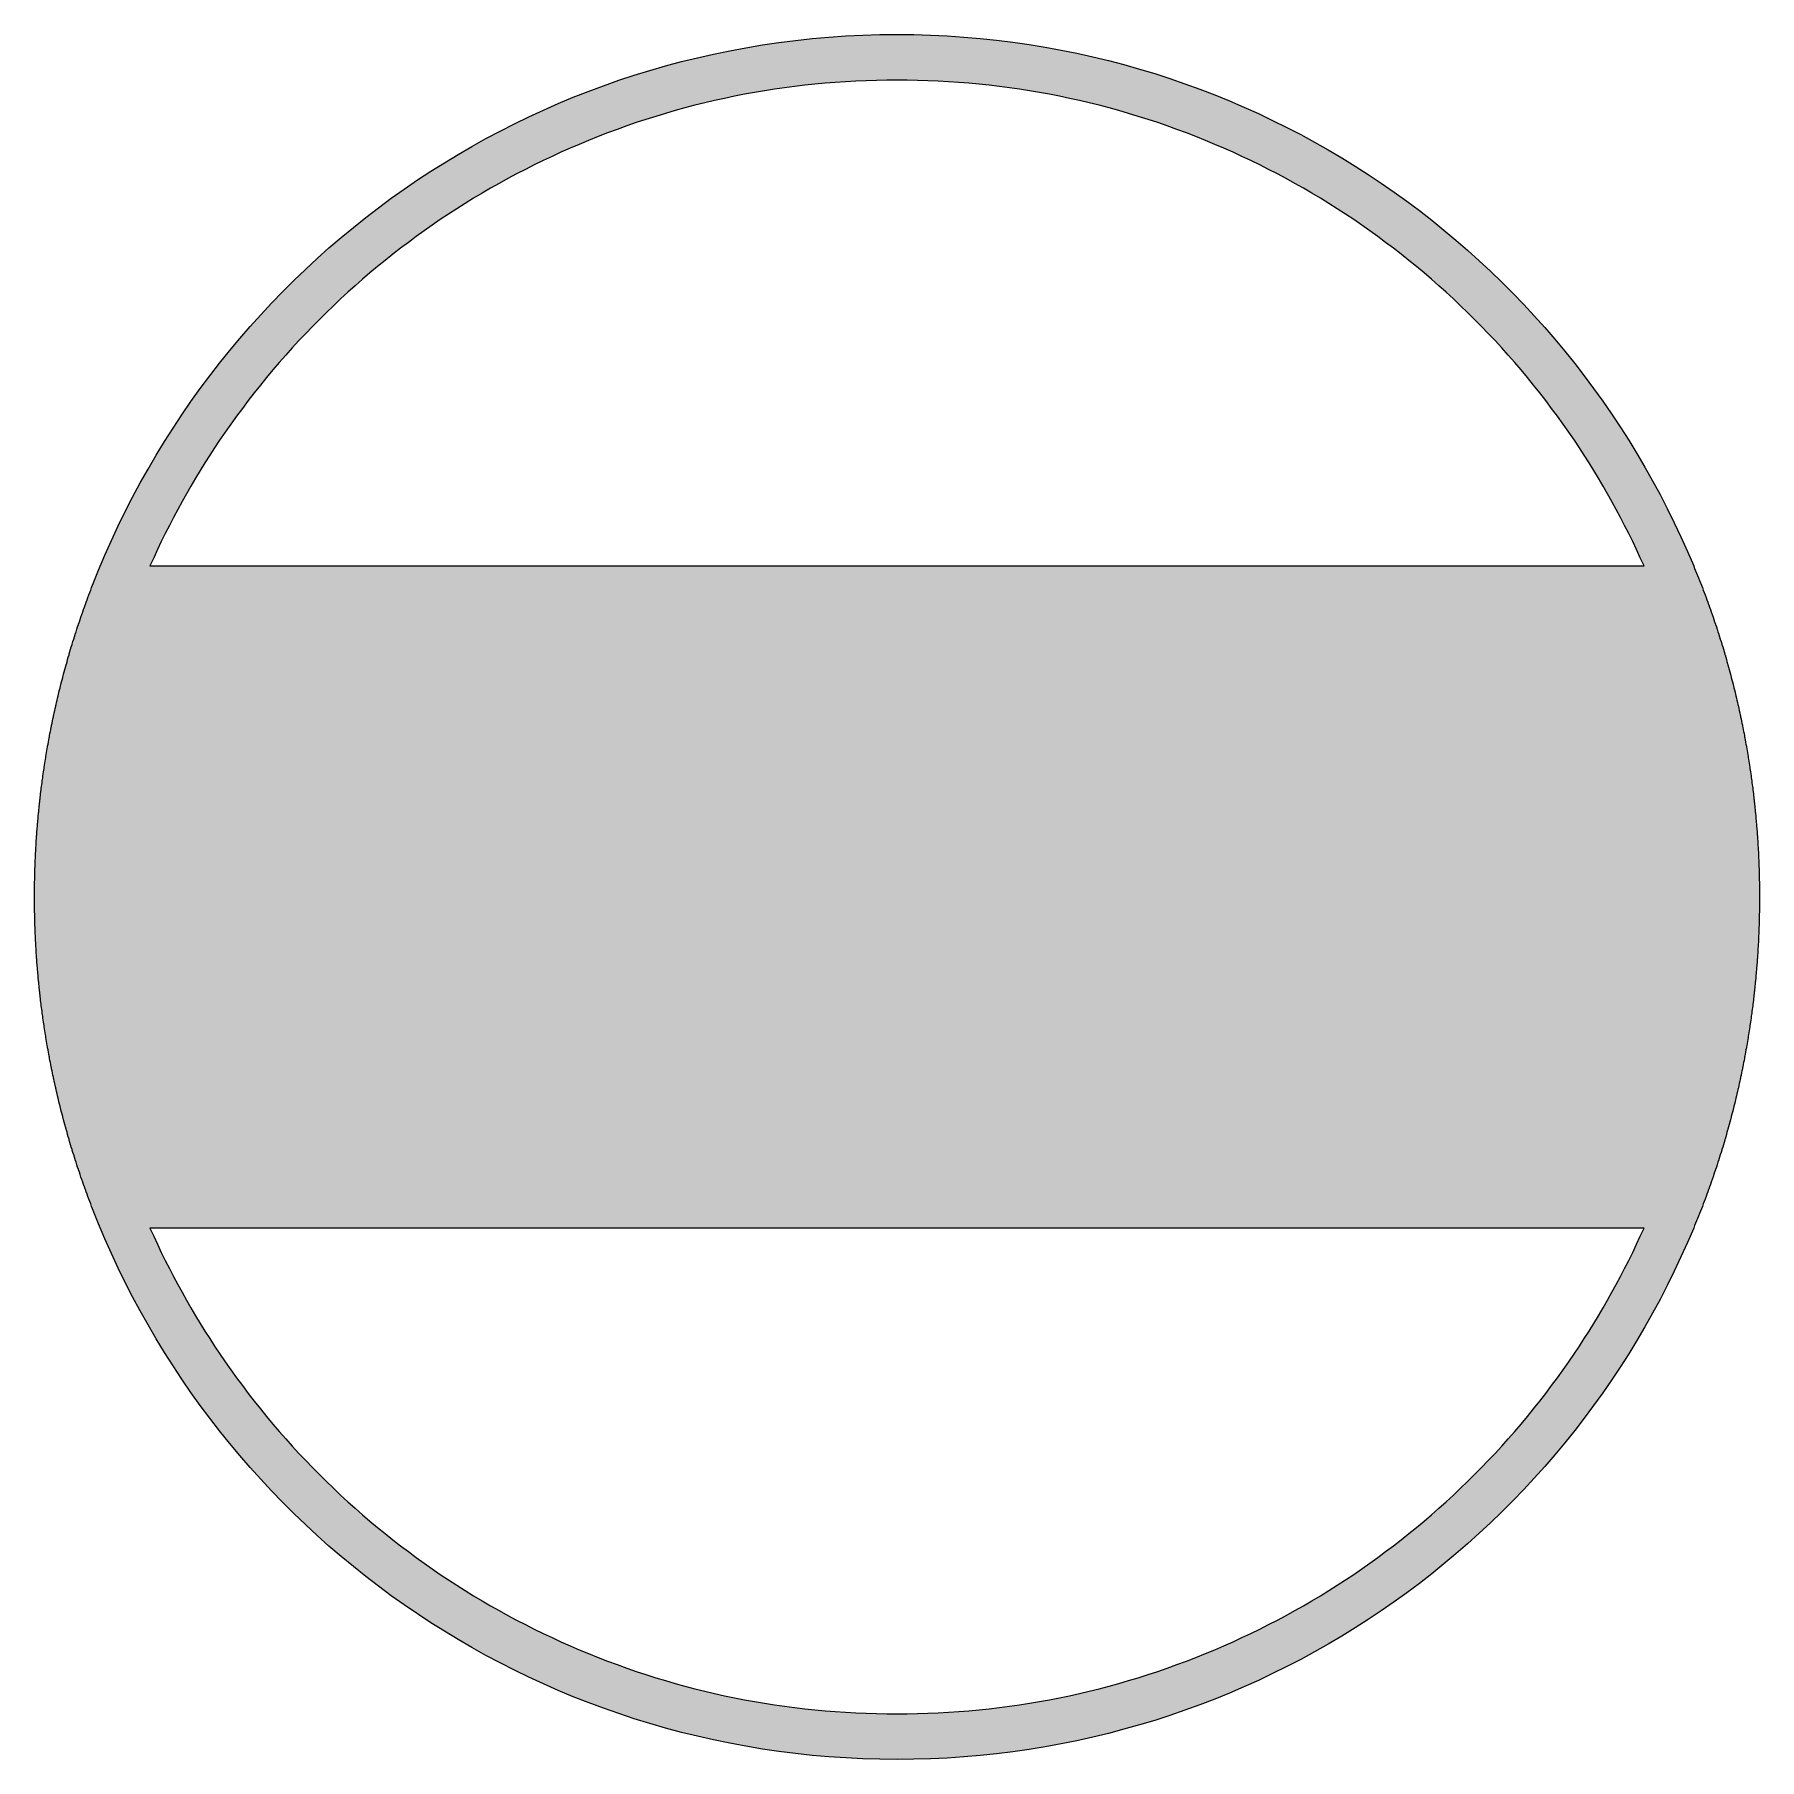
# Model space of a CAD drawing. Header units: inches. Extents: x -3930 to 8083, y -6081 to 5918.
# Drawn here: x 100 to 3900, y -1951 to 1849 of the extents above; entities that cross this region are included whole.
import ezdxf

# ---------------------------------------------------------------- set-up
doc = ezdxf.new("R2010")
doc.units = ezdxf.units.IN
doc.header["$MEASUREMENT"] = 0
doc.layers.add('3', color=7, linetype='Continuous')

msp = doc.modelspace()

# ---------------------------------------------------------------- hatches: boundary and pattern name
at = {"layer": '3', "true_color": 0xf19997}
h = msp.add_hatch(color=21, dxfattribs=at)
h.dxf.hatch_style = 2
edge = h.paths.add_edge_path()
edge.add_spline(control_points=[(3755, -780.2), (3757.9, -773.2), (3760.8, -766.2), (3763.6, -759.1), (3763.6, -759.1), (3763.6, -759.1), (3763.7, -759.1), (3766.5, -752), (3769.3, -745), (3772, -737.9), (3772, -737.9), (3772, -737.8), (3772.1, -737.8), (3774.8, -730.8), (3777.5, -723.7), (3780.1, -716.6), (3780.1, -716.5), (3780.2, -716.4), (3780.2, -716.3), (3782.9, -709.3), (3785.4, -702.3), (3788, -695.2), (3788, -695), (3788.1, -694.9), (3788.1, -694.7), (3790.7, -687.7), (3793.1, -680.7), (3795.6, -673.7), (3795.7, -673.4), (3795.7, -673.2), (3795.8, -673), (3798.2, -666), (3800.6, -659), (3803, -652), (3803, -651.7), (3803.1, -651.4), (3803.2, -651.1), (3805.6, -644.2), (3807.8, -637.2), (3810.1, -630.3), (3810.2, -629.9), (3810.3, -629.5), (3810.4, -629.1), (3812.6, -622.2), (3814.8, -615.3), (3816.9, -608.4), (3817, -607.9), (3817.2, -607.4), (3817.3, -606.9), (3819.4, -600.1), (3821.5, -593.3), (3823.5, -586.4), (3823.7, -585.8), (3823.8, -585.3), (3824, -584.7), (3826, -577.9), (3827.9, -571.1), (3829.8, -564.3), (3830, -563.6), (3830.2, -562.9), (3830.4, -562.2), (3832.3, -555.5), (3834.1, -548.8), (3835.9, -542.1), (3836.1, -541.3), (3836.3, -540.5), (3836.5, -539.7), (3838.3, -533), (3840, -526.4), (3841.7, -519.8), (3841.9, -518.8), (3842.2, -517.9), (3842.4, -516.9), (3844.1, -510.4), (3845.7, -503.9), (3847.3, -497.3), (3847.5, -496.3), (3847.8, -495.2), (3848, -494.1), (3849.6, -487.7), (3851.1, -481.2), (3852.5, -474.8), (3852.8, -473.6), (3853.1, -472.3), (3853.4, -471.1), (3854.8, -464.8), (3856.2, -458.5), (3857.6, -452.1), (3857.9, -450.8), (3858.1, -449.4), (3858.4, -448), (3859.7, -441.8), (3861, -435.6), (3862.3, -429.4), (3862.6, -427.8), (3862.9, -426.3), (3863.2, -424.8), (3864.4, -418.7), (3865.6, -412.6), (3866.8, -406.5), (3867.1, -404.8), (3867.4, -403.1), (3867.7, -401.5), (3868.8, -395.5), (3869.9, -389.5), (3871, -383.5), (3871.3, -381.7), (3871.6, -379.8), (3871.9, -378), (3873, -372.1), (3874, -366.3), (3874.9, -360.4), (3875.2, -358.4), (3875.6, -356.4), (3875.9, -354.3), (3876.8, -348.6), (3877.7, -342.9), (3878.6, -337.2), (3878.9, -335), (3879.2, -332.8), (3879.5, -330.6), (3880.4, -325.1), (3881.2, -319.5), (3881.9, -313.9), (3882.3, -311.5), (3882.6, -309.2), (3882.9, -306.8), (3883.6, -301.4), (3884.4, -295.9), (3885, -290.5), (3885.4, -287.9), (3885.7, -285.4), (3886, -282.8), (3886.6, -277.6), (3887.2, -272.3), (3887.8, -267), (3888.2, -264.2), (3888.4, -261.5), (3888.7, -258.7), (3889.3, -253.6), (3889.9, -248.5), (3890.4, -243.4), (3890.7, -240.4), (3890.9, -237.4), (3891.2, -234.4), (3891.7, -229.5), (3892.2, -224.6), (3892.6, -219.7), (3892.9, -216.5), (3893.1, -213.2), (3893.4, -210), (3893.8, -205.3), (3894.2, -200.6), (3894.6, -195.9), (3894.8, -192.4), (3895, -188.9), (3895.3, -185.5), (3895.6, -181), (3895.9, -176.5), (3896.2, -172), (3896.4, -168.2), (3896.6, -164.5), (3896.8, -160.7), (3897.1, -156.5), (3897.4, -152.2), (3897.6, -148), (3897.8, -143.9), (3897.9, -139.8), (3898.1, -135.8), (3898.3, -131.8), (3898.5, -127.8), (3898.6, -123.9), (3898.8, -119.4), (3898.9, -115), (3899, -110.5), (3899.2, -106.9), (3899.3, -103.3), (3899.4, -99.7), (3899.5, -94.5), (3899.6, -89.3), (3899.7, -84.2), (3899.7, -81.2), (3899.8, -78.3), (3899.8, -75.4), (3899.9, -67.3), (3900, -59.2), (3900, -51), (3900, -42.9), (3899.9, -34.8), (3899.8, -26.7), (3899.8, -23.7), (3899.7, -20.8), (3899.7, -17.9), (3899.6, -12.7), (3899.5, -7.5), (3899.4, -2.4), (3899.3, 1.2), (3899.2, 4.9), (3899, 8.5), (3898.9, 12.9), (3898.8, 17.4), (3898.6, 21.8), (3898.5, 25.8), (3898.3, 29.8), (3898.1, 33.7), (3897.9, 37.8), (3897.8, 41.9), (3897.6, 45.9), (3897.4, 50.2), (3897.1, 54.4), (3896.8, 58.7), (3896.6, 62.4), (3896.4, 66.2), (3896.2, 69.9), (3895.9, 74.4), (3895.6, 78.9), (3895.3, 83.4), (3895, 86.9), (3894.8, 90.4), (3894.6, 93.8), (3894.2, 98.5), (3893.8, 103.2), (3893.4, 108), (3893.1, 111.2), (3892.9, 114.4), (3892.6, 117.6), (3892.2, 122.6), (3891.7, 127.5), (3891.2, 132.4), (3890.9, 135.4), (3890.7, 138.4), (3890.4, 141.3), (3889.9, 146.4), (3889.3, 151.5), (3888.7, 156.6), (3888.4, 159.4), (3888.2, 162.2), (3887.8, 164.9), (3887.2, 170.2), (3886.6, 175.5), (3886, 180.8), (3885.7, 183.3), (3885.4, 185.9), (3885, 188.4), (3884.4, 193.9), (3883.6, 199.3), (3882.9, 204.8), (3882.6, 207.1), (3882.3, 209.5), (3881.9, 211.9), (3881.2, 217.4), (3880.4, 223), (3879.5, 228.6), (3879.2, 230.8), (3878.9, 233), (3878.6, 235.2), (3877.7, 240.9), (3876.8, 246.6), (3875.9, 252.3), (3875.6, 254.3), (3875.2, 256.3), (3874.9, 258.4), (3874, 264.2), (3873, 270.1), (3871.9, 275.9), (3871.6, 277.8), (3871.3, 279.6), (3871, 281.4), (3869.9, 287.4), (3868.8, 293.4), (3867.7, 299.4), (3867.4, 301.1), (3867.1, 302.8), (3866.8, 304.4), (3865.6, 310.6), (3864.4, 316.7), (3863.2, 322.7), (3862.9, 324.3), (3862.6, 325.8), (3862.3, 327.3), (3861, 333.5), (3859.7, 339.8), (3858.4, 346), (3858.1, 347.3), (3857.9, 348.7), (3857.6, 350.1), (3856.2, 356.4), (3854.8, 362.7), (3853.4, 369.1), (3853.1, 370.3), (3852.8, 371.5), (3852.5, 372.8), (3851.1, 379.2), (3849.6, 385.6), (3848, 392), (3847.8, 393.1), (3847.5, 394.2), (3847.3, 395.3), (3845.7, 401.8), (3844.1, 408.4), (3842.4, 414.9), (3842.2, 415.8), (3841.9, 416.8), (3841.7, 417.7), (3840, 424.4), (3838.3, 431), (3836.5, 437.6), (3836.3, 438.4), (3836.1, 439.2), (3835.9, 440), (3834.1, 446.8), (3832.3, 453.5), (3830.4, 460.2), (3830.2, 460.9), (3830, 461.6), (3829.8, 462.3), (3827.9, 469.1), (3826, 475.9), (3824, 482.6), (3823.8, 483.2), (3823.7, 483.8), (3823.5, 484.3), (3821.5, 491.2), (3819.4, 498.1), (3817.3, 504.9), (3817.2, 505.4), (3817, 505.9), (3816.9, 506.4), (3814.8, 513.3), (3812.6, 520.2), (3810.4, 527.1), (3810.3, 527.5), (3810.2, 527.8), (3810.1, 528.2), (3807.8, 535.2), (3805.6, 542.2), (3803.2, 549.1), (3803.1, 549.4), (3803, 549.7), (3803, 550), (3800.6, 557), (3798.2, 564), (3795.8, 571), (3795.7, 571.2), (3795.7, 571.4), (3795.6, 571.6), (3793.1, 578.7), (3790.7, 585.7), (3788.1, 592.7), (3788.1, 592.9), (3788, 593), (3788, 593.2), (3785.4, 600.2), (3782.9, 607.2), (3780.2, 614.3), (3780.2, 614.4), (3780.1, 614.5), (3780.1, 614.6), (3777.5, 621.7), (3774.8, 628.7), (3772.1, 635.7), (3772, 635.8), (3772, 635.8), (3772, 635.9), (3769.3, 642.9), (3766.5, 650), (3763.7, 657), (3763.6, 657), (3763.6, 657.1), (3763.6, 657.1), (3760.8, 664.1), (3757.9, 671.1), (3755, 678.1), (3755, 678.2), (3755, 678.2), (3755, 678.2), (3755, 678.2), (3755, 678.2), (3755, 678.2), (3469, 1365.6), (2791, 1849), (2000, 1849), (1192.9, 1849), (503.3, 1345.7), (228, 635.9), (228, 635.8), (228, 635.8), (228, 635.8), (225.2, 628.7), (222.5, 621.6), (219.9, 614.5), (219.8, 614.5), (219.8, 614.4), (219.8, 614.3), (217.2, 607.3), (214.6, 600.2), (212, 593.1), (212, 593), (211.9, 592.9), (211.9, 592.8), (209.3, 585.7), (206.9, 578.7), (204.4, 571.6), (204.3, 571.4), (204.3, 571.2), (204.2, 571), (201.8, 564), (199.4, 557), (197, 549.9), (197, 549.7), (196.9, 549.4), (196.8, 549.1), (194.5, 542.2), (192.2, 535.2), (189.9, 528.2), (189.8, 527.8), (189.7, 527.5), (189.6, 527.2), (187.4, 520.2), (185.2, 513.3), (183.1, 506.3), (183, 505.9), (182.8, 505.4), (182.7, 505), (180.6, 498.1), (178.5, 491.2), (176.5, 484.3), (176.3, 483.8), (176.2, 483.2), (176, 482.7), (174, 475.9), (172.1, 469.1), (170.2, 462.2), (170, 461.6), (169.8, 460.9), (169.6, 460.3), (167.7, 453.5), (165.9, 446.8), (164.1, 440), (163.9, 439.2), (163.7, 438.5), (163.5, 437.7), (161.7, 431), (160, 424.4), (158.3, 417.7), (158.1, 416.8), (157.8, 415.9), (157.6, 415), (155.9, 408.4), (154.3, 401.8), (152.7, 395.3), (152.5, 394.2), (152.2, 393.2), (152, 392.1), (150.4, 385.7), (148.9, 379.2), (147.5, 372.7), (147.2, 371.5), (146.9, 370.3), (146.7, 369.2), (145.2, 362.8), (143.8, 356.4), (142.4, 350.1), (142.2, 348.7), (141.9, 347.4), (141.6, 346.1), (140.3, 339.8), (139, 333.6), (137.7, 327.3), (137.4, 325.8), (137.1, 324.3), (136.8, 322.8), (135.6, 316.7), (134.4, 310.6), (133.2, 304.4), (132.9, 302.8), (132.6, 301.1), (132.3, 299.5), (131.2, 293.5), (130.1, 287.5), (129, 281.4), (128.7, 279.6), (128.4, 277.8), (128.1, 276), (127.1, 270.1), (126, 264.2), (125.1, 258.4), (124.8, 256.4), (124.4, 254.4), (124.1, 252.4), (123.2, 246.6), (122.3, 240.9), (121.4, 235.1), (121.1, 233), (120.8, 230.8), (120.5, 228.7), (119.6, 223.1), (118.8, 217.5), (118.1, 211.8), (117.7, 209.5), (117.4, 207.2), (117.1, 204.8), (116.4, 199.4), (115.6, 193.9), (115, 188.4), (114.6, 185.9), (114.3, 183.4), (114, 180.8), (113.4, 175.5), (112.8, 170.2), (112.2, 164.9), (111.8, 162.2), (111.6, 159.4), (111.3, 156.7), (110.7, 151.6), (110.1, 146.5), (109.6, 141.3), (109.3, 138.4), (109.1, 135.4), (108.8, 132.5), (108.3, 127.5), (107.8, 122.6), (107.4, 117.6), (107.1, 114.5), (106.9, 111.3), (106.6, 108.2), (106.2, 103.4), (105.8, 98.6), (105.4, 93.8), (105.2, 90.4), (105, 87), (104.7, 83.6), (104.4, 79), (104.1, 74.5), (103.8, 69.9), (103.6, 66.2), (103.4, 62.5), (103.2, 58.9), (102.9, 54.5), (102.7, 50.2), (102.4, 45.9), (102.2, 41.9), (102.1, 38), (101.9, 34), (101.7, 29.9), (101.5, 25.9), (101.4, 21.8), (101.2, 17.5), (101.1, 13.1), (101, 8.8), (100.8, 5.1), (100.7, 1.3), (100.6, -2.4), (100.5, -7.4), (100.4, -12.3), (100.3, -17.3), (100.3, -20.4), (100.2, -23.5), (100.2, -26.7), (100.1, -34.2), (100, -41.8), (100, -49.4), (100, -49.9), (100, -50.5), (100, -51), (100, -51.6), (100, -52.1), (100, -52.7), (100, -60.2), (100.1, -67.8), (100.2, -75.4), (100.2, -78.5), (100.3, -81.6), (100.3, -84.7), (100.4, -89.7), (100.5, -94.7), (100.6, -99.6), (100.7, -103.4), (100.8, -107.1), (101, -110.9), (101.1, -115.2), (101.2, -119.5), (101.4, -123.8), (101.5, -127.9), (101.7, -132), (101.9, -136), (102.1, -140), (102.2, -144), (102.4, -147.9), (102.7, -152.3), (102.9, -156.6), (103.2, -160.9), (103.4, -164.6), (103.6, -168.3), (103.8, -171.9), (104.1, -176.5), (104.4, -181.1), (104.7, -185.6), (105, -189), (105.2, -192.4), (105.4, -195.8), (105.8, -200.6), (106.2, -205.4), (106.6, -210.1), (106.9, -213.3), (107.1, -216.5), (107.4, -219.7), (107.8, -224.6), (108.3, -229.6), (108.8, -234.5), (109.1, -237.5), (109.3, -240.4), (109.6, -243.4), (110.1, -248.5), (110.7, -253.6), (111.3, -258.7), (111.6, -261.5), (111.8, -264.2), (112.2, -267), (112.8, -272.3), (113.4, -277.6), (114, -282.9), (114.3, -285.4), (114.6, -287.9), (115, -290.5), (115.6, -295.9), (116.4, -301.4), (117.1, -306.8), (117.4, -309.2), (117.7, -311.5), (118.1, -313.9), (118.8, -319.5), (119.6, -325.1), (120.5, -330.7), (120.8, -332.9), (121.1, -335), (121.4, -337.2), (122.3, -342.9), (123.2, -348.7), (124.1, -354.4), (124.4, -356.4), (124.8, -358.4), (125.1, -360.4), (126, -366.3), (127.1, -372.2), (128.1, -378), (128.4, -379.9), (128.7, -381.7), (129, -383.5), (130.1, -389.5), (131.2, -395.5), (132.3, -401.5), (132.6, -403.2), (132.9, -404.8), (133.2, -406.5), (134.4, -412.6), (135.6, -418.7), (136.8, -424.8), (137.1, -426.3), (137.4, -427.8), (137.7, -429.3), (139, -435.6), (140.3, -441.9), (141.6, -448.1), (141.9, -449.4), (142.2, -450.8), (142.4, -452.1), (143.8, -458.5), (145.2, -464.8), (146.7, -471.2), (146.9, -472.4), (147.2, -473.6), (147.5, -474.8), (148.9, -481.2), (150.4, -487.7), (152, -494.1), (152.2, -495.2), (152.5, -496.3), (152.7, -497.3), (154.3, -503.9), (155.9, -510.5), (157.6, -517), (157.8, -517.9), (158.1, -518.8), (158.3, -519.7), (160, -526.4), (161.7, -533.1), (163.5, -539.7), (163.7, -540.5), (163.9, -541.3), (164.1, -542.1), (165.9, -548.8), (167.7, -555.6), (169.6, -562.3), (169.8, -562.9), (170, -563.6), (170.2, -564.3), (172.1, -571.1), (174, -577.9), (176, -584.7), (176.2, -585.3), (176.3, -585.8), (176.5, -586.4), (178.5, -593.3), (180.6, -600.1), (182.7, -607), (182.8, -607.5), (183, -607.9), (183.1, -608.4), (185.2, -615.3), (187.4, -622.2), (189.6, -629.2), (189.7, -629.5), (189.8, -629.9), (189.9, -630.2), (192.2, -637.2), (194.4, -644.2), (196.8, -651.2), (196.9, -651.4), (197, -651.7), (197, -652), (199.4, -659), (201.8, -666.1), (204.2, -673.1), (204.3, -673.3), (204.3, -673.4), (204.4, -673.6), (206.8, -680.7), (209.3, -687.7), (211.9, -694.8), (211.9, -694.9), (212, -695), (212, -695.2), (214.6, -702.3), (217.2, -709.3), (219.8, -716.4), (219.8, -716.4), (219.8, -716.5), (219.9, -716.6), (222.5, -723.7), (225.2, -730.8), (228, -737.8), (228, -737.8), (228, -737.9), (228, -737.9), (503.3, -1447.7), (1192.9, -1951), (2000, -1951), (2791, -1951), (3469, -1467.7), (3755, -780.2), (3755, -780.2), (3755, -780.2), (3755, -780.2), (3755, -780.2), (3755, -780.2), (3755, -780.2)], knot_values=[0, 0, 0, 0, 1, 1, 1, 2, 2, 2, 3, 3, 3, 4, 4, 4, 5, 5, 5, 6, 6, 6, 7, 7, 7, 8, 8, 8, 9, 9, 9, 10, 10, 10, 11, 11, 11, 12, 12, 12, 13, 13, 13, 14, 14, 14, 15, 15, 15, 16, 16, 16, 17, 17, 17, 18, 18, 18, 19, 19, 19, 20, 20, 20, 21, 21, 21, 22, 22, 22, 23, 23, 23, 24, 24, 24, 25, 25, 25, 26, 26, 26, 27, 27, 27, 28, 28, 28, 29, 29, 29, 30, 30, 30, 31, 31, 31, 32, 32, 32, 33, 33, 33, 34, 34, 34, 35, 35, 35, 36, 36, 36, 37, 37, 37, 38, 38, 38, 39, 39, 39, 40, 40, 40, 41, 41, 41, 42, 42, 42, 43, 43, 43, 44, 44, 44, 45, 45, 45, 46, 46, 46, 47, 47, 47, 48, 48, 48, 49, 49, 49, 50, 50, 50, 51, 51, 51, 52, 52, 52, 53, 53, 53, 54, 54, 54, 55, 55, 55, 56, 56, 56, 57, 57, 57, 58, 58, 58, 59, 59, 59, 60, 60, 60, 61, 61, 61, 62, 62, 62, 63, 63, 63, 64, 64, 64, 65, 65, 65, 66, 66, 66, 67, 67, 67, 68, 68, 68, 69, 69, 69, 70, 70, 70, 71, 71, 71, 72, 72, 72, 73, 73, 73, 74, 74, 74, 75, 75, 75, 76, 76, 76, 77, 77, 77, 78, 78, 78, 79, 79, 79, 80, 80, 80, 81, 81, 81, 82, 82, 82, 83, 83, 83, 84, 84, 84, 85, 85, 85, 86, 86, 86, 87, 87, 87, 88, 88, 88, 89, 89, 89, 90, 90, 90, 91, 91, 91, 92, 92, 92, 93, 93, 93, 94, 94, 94, 95, 95, 95, 96, 96, 96, 97, 97, 97, 98, 98, 98, 99, 99, 99, 100, 100, 100, 101, 101, 101, 102, 102, 102, 103, 103, 103, 104, 104, 104, 105, 105, 105, 106, 106, 106, 107, 107, 107, 108, 108, 108, 109, 109, 109, 110, 110, 110, 111, 111, 111, 112, 112, 112, 113, 113, 113, 114, 114, 114, 115, 115, 115, 116, 116, 116, 117, 117, 117, 118, 118, 118, 119, 119, 119, 120, 120, 120, 121, 121, 121, 122, 122, 122, 123, 123, 123, 124, 124, 124, 125, 125, 125, 126, 126, 126, 127, 127, 127, 128, 128, 128, 129, 129, 129, 130, 130, 130, 131, 131, 131, 132, 132, 132, 133, 133, 133, 134, 134, 134, 135, 135, 135, 136, 136, 136, 137, 137, 137, 138, 138, 138, 139, 139, 139, 140, 140, 140, 141, 141, 141, 142, 142, 142, 143, 143, 143, 144, 144, 144, 145, 145, 145, 146, 146, 146, 147, 147, 147, 148, 148, 148, 149, 149, 149, 150, 150, 150, 151, 151, 151, 152, 152, 152, 153, 153, 153, 154, 154, 154, 155, 155, 155, 156, 156, 156, 157, 157, 157, 158, 158, 158, 159, 159, 159, 160, 160, 160, 161, 161, 161, 162, 162, 162, 163, 163, 163, 164, 164, 164, 165, 165, 165, 166, 166, 166, 167, 167, 167, 168, 168, 168, 169, 169, 169, 170, 170, 170, 171, 171, 171, 172, 172, 172, 173, 173, 173, 174, 174, 174, 175, 175, 175, 176, 176, 176, 177, 177, 177, 178, 178, 178, 179, 179, 179, 180, 180, 180, 181, 181, 181, 182, 182, 182, 183, 183, 183, 184, 184, 184, 185, 185, 185, 186, 186, 186, 187, 187, 187, 188, 188, 188, 189, 189, 189, 190, 190, 190, 191, 191, 191, 192, 192, 192, 193, 193, 193, 194, 194, 194, 195, 195, 195, 196, 196, 196, 197, 197, 197, 198, 198, 198, 199, 199, 199, 200, 200, 200, 201, 201, 201, 202, 202, 202, 203, 203, 203, 204, 204, 204, 205, 205, 205, 206, 206, 206, 207, 207, 207, 208, 208, 208, 209, 209, 209, 210, 210, 210, 211, 211, 211, 212, 212, 212, 213, 213, 213, 214, 214, 214, 215, 215, 215, 216, 216, 216, 217, 217, 217, 218, 218, 218, 219, 219, 219, 220, 220, 220, 221, 221, 221, 222, 222, 222, 223, 223, 223, 224, 224, 224, 225, 225, 225, 226, 226, 226, 227, 227, 227, 228, 228, 228, 229, 229, 229, 230, 230, 230, 231, 231, 231, 232, 232, 232, 233, 233, 233, 234, 234, 234, 235, 235, 235, 236, 236, 236, 237, 237, 237, 238, 238, 238, 239, 239, 239, 240, 240, 240, 241, 241, 241, 242, 242, 242, 243, 243, 243, 244, 244, 244, 245, 245, 245, 246, 246, 246, 247, 247, 247, 248, 248, 248, 249, 249, 249, 250, 250, 250, 251, 251, 251, 252, 252, 252, 252], degree=3, periodic=1)
edge = h.paths.add_edge_path()
edge.add_spline(control_points=[(727.6, 1221.4), (809.1, 1302.8), (898.7, 1376.8), (994, 1441.2), (1090.2, 1506.1), (1193, 1562), (1299.6, 1607), (1521.4, 1700.9), (1757, 1748.4), (2000, 1748.4), (2243, 1748.4), (2478.6, 1700.9), (2700.4, 1607), (2807, 1562), (2909.8, 1506.1), (3006, 1441.2), (3101.3, 1376.8), (3190.9, 1302.8), (3272.4, 1221.4), (3353.8, 1139.9), (3427.8, 1050.3), (3492.2, 955), (3551.3, 867.5), (3602.8, 774.5), (3645.6, 678.2), (3645.6, 678.2), (354.4, 678.2), (354.4, 678.2), (397.2, 774.5), (448.7, 867.5), (507.8, 955), (572.2, 1050.3), (646.2, 1139.9), (727.6, 1221.4)], knot_values=[0, 0, 0, 0, 1, 1, 1, 2, 2, 2, 3, 3, 3, 4, 4, 4, 5, 5, 5, 6, 6, 6, 7, 7, 7, 8, 8, 8, 9, 9, 9, 10, 10, 10, 11, 11, 11, 11], degree=3, periodic=1)
edge = h.paths.add_edge_path()
edge.add_spline(control_points=[(3492.2, -1057), (3427.8, -1152.3), (3353.8, -1242), (3272.4, -1323.4), (3190.9, -1404.9), (3101.3, -1478.8), (3006, -1543.2), (2909.8, -1608.2), (2807, -1664), (2700.4, -1709.1), (2478.6, -1802.9), (2243, -1850.5), (2000, -1850.5), (1757, -1850.5), (1521.4, -1802.9), (1299.6, -1709.1), (1193, -1664), (1090.2, -1608.2), (994, -1543.2), (898.7, -1478.8), (809.1, -1404.9), (727.6, -1323.4), (646.2, -1242), (572.2, -1152.3), (507.8, -1057), (448.7, -969.5), (397.2, -876.5), (354.4, -780.2), (354.4, -780.2), (3645.6, -780.2), (3645.6, -780.2), (3602.8, -876.5), (3551.3, -969.5), (3492.2, -1057)], knot_values=[0, 0, 0, 0, 1, 1, 1, 2, 2, 2, 3, 3, 3, 4, 4, 4, 5, 5, 5, 6, 6, 6, 7, 7, 7, 8, 8, 8, 9, 9, 9, 10, 10, 10, 11, 11, 11, 11], degree=3, periodic=1)

# ---------------------------------------------------------------- linework, layer by layer
at = {"layer": '3', "lineweight": 0}
for points, knots in [([(3755, -780.2), (3757.9, -773.2), (3760.8, -766.2), (3763.6, -759.1), (3763.6, -759.1), (3763.6, -759.1), (3763.7, -759.1), (3766.5, -752), (3769.3, -745), (3772, -737.9), (3772, -737.9), (3772, -737.8), (3772.1, -737.8), (3774.8, -730.8), (3777.5, -723.7), (3780.1, -716.6), (3780.1, -716.5), (3780.2, -716.4), (3780.2, -716.3), (3782.9, -709.3), (3785.4, -702.3), (3788, -695.2), (3788, -695), (3788.1, -694.9), (3788.1, -694.7), (3790.7, -687.7), (3793.1, -680.7), (3795.6, -673.7), (3795.7, -673.4), (3795.7, -673.2), (3795.8, -673), (3798.2, -666), (3800.6, -659), (3803, -652), (3803, -651.7), (3803.1, -651.4), (3803.2, -651.1), (3805.6, -644.2), (3807.8, -637.2), (3810.1, -630.3), (3810.2, -629.9), (3810.3, -629.5), (3810.4, -629.1), (3812.6, -622.2), (3814.8, -615.3), (3816.9, -608.4), (3817, -607.9), (3817.2, -607.4), (3817.3, -606.9), (3819.4, -600.1), (3821.5, -593.3), (3823.5, -586.4), (3823.7, -585.8), (3823.8, -585.3), (3824, -584.7), (3826, -577.9), (3827.9, -571.1), (3829.8, -564.3), (3830, -563.6), (3830.2, -562.9), (3830.4, -562.2), (3832.3, -555.5), (3834.1, -548.8), (3835.9, -542.1), (3836.1, -541.3), (3836.3, -540.5), (3836.5, -539.7), (3838.3, -533), (3840, -526.4), (3841.7, -519.8), (3841.9, -518.8), (3842.2, -517.9), (3842.4, -516.9), (3844.1, -510.4), (3845.7, -503.9), (3847.3, -497.3), (3847.5, -496.3), (3847.8, -495.2), (3848, -494.1), (3849.6, -487.7), (3851.1, -481.2), (3852.5, -474.8), (3852.8, -473.6), (3853.1, -472.3), (3853.4, -471.1), (3854.8, -464.8), (3856.2, -458.5), (3857.6, -452.1), (3857.9, -450.8), (3858.1, -449.4), (3858.4, -448), (3859.7, -441.8), (3861, -435.6), (3862.3, -429.4), (3862.6, -427.8), (3862.9, -426.3), (3863.2, -424.8), (3864.4, -418.7), (3865.6, -412.6), (3866.8, -406.5), (3867.1, -404.8), (3867.4, -403.1), (3867.7, -401.5), (3868.8, -395.5), (3869.9, -389.5), (3871, -383.5), (3871.3, -381.7), (3871.6, -379.8), (3871.9, -378), (3873, -372.1), (3874, -366.3), (3874.9, -360.4), (3875.2, -358.4), (3875.6, -356.4), (3875.9, -354.3), (3876.8, -348.6), (3877.7, -342.9), (3878.6, -337.2), (3878.9, -335), (3879.2, -332.8), (3879.5, -330.6), (3880.4, -325.1), (3881.2, -319.5), (3881.9, -313.9), (3882.3, -311.5), (3882.6, -309.2), (3882.9, -306.8), (3883.6, -301.4), (3884.4, -295.9), (3885, -290.5), (3885.4, -287.9), (3885.7, -285.4), (3886, -282.8), (3886.6, -277.6), (3887.2, -272.3), (3887.8, -267), (3888.2, -264.2), (3888.4, -261.5), (3888.7, -258.7), (3889.3, -253.6), (3889.9, -248.5), (3890.4, -243.4), (3890.7, -240.4), (3890.9, -237.4), (3891.2, -234.4), (3891.7, -229.5), (3892.2, -224.6), (3892.6, -219.7), (3892.9, -216.5), (3893.1, -213.2), (3893.4, -210), (3893.8, -205.3), (3894.2, -200.6), (3894.6, -195.9), (3894.8, -192.4), (3895, -188.9), (3895.3, -185.5), (3895.6, -181), (3895.9, -176.5), (3896.2, -172), (3896.4, -168.2), (3896.6, -164.5), (3896.8, -160.7), (3897.1, -156.5), (3897.4, -152.2), (3897.6, -148), (3897.8, -143.9), (3897.9, -139.8), (3898.1, -135.8), (3898.3, -131.8), (3898.5, -127.8), (3898.6, -123.9), (3898.8, -119.4), (3898.9, -115), (3899, -110.5), (3899.2, -106.9), (3899.3, -103.3), (3899.4, -99.7), (3899.5, -94.5), (3899.6, -89.3), (3899.7, -84.2), (3899.7, -81.2), (3899.8, -78.3), (3899.8, -75.4), (3899.9, -67.3), (3900, -59.2), (3900, -51), (3900, -42.9), (3899.9, -34.8), (3899.8, -26.7), (3899.8, -23.7), (3899.7, -20.8), (3899.7, -17.9), (3899.6, -12.7), (3899.5, -7.5), (3899.4, -2.4), (3899.3, 1.2), (3899.2, 4.9), (3899, 8.5), (3898.9, 12.9), (3898.8, 17.4), (3898.6, 21.8), (3898.5, 25.8), (3898.3, 29.8), (3898.1, 33.7), (3897.9, 37.8), (3897.8, 41.9), (3897.6, 45.9), (3897.4, 50.2), (3897.1, 54.4), (3896.8, 58.7), (3896.6, 62.4), (3896.4, 66.2), (3896.2, 69.9), (3895.9, 74.4), (3895.6, 78.9), (3895.3, 83.4), (3895, 86.9), (3894.8, 90.4), (3894.6, 93.8), (3894.2, 98.5), (3893.8, 103.2), (3893.4, 108), (3893.1, 111.2), (3892.9, 114.4), (3892.6, 117.6), (3892.2, 122.6), (3891.7, 127.5), (3891.2, 132.4), (3890.9, 135.4), (3890.7, 138.4), (3890.4, 141.3), (3889.9, 146.4), (3889.3, 151.5), (3888.7, 156.6), (3888.4, 159.4), (3888.2, 162.2), (3887.8, 164.9), (3887.2, 170.2), (3886.6, 175.5), (3886, 180.8), (3885.7, 183.3), (3885.4, 185.9), (3885, 188.4), (3884.4, 193.9), (3883.6, 199.3), (3882.9, 204.8), (3882.6, 207.1), (3882.3, 209.5), (3881.9, 211.9), (3881.2, 217.4), (3880.4, 223), (3879.5, 228.6), (3879.2, 230.8), (3878.9, 233), (3878.6, 235.2), (3877.7, 240.9), (3876.8, 246.6), (3875.9, 252.3), (3875.6, 254.3), (3875.2, 256.3), (3874.9, 258.4), (3874, 264.2), (3873, 270.1), (3871.9, 275.9), (3871.6, 277.8), (3871.3, 279.6), (3871, 281.4), (3869.9, 287.4), (3868.8, 293.4), (3867.7, 299.4), (3867.4, 301.1), (3867.1, 302.8), (3866.8, 304.4), (3865.6, 310.6), (3864.4, 316.7), (3863.2, 322.7), (3862.9, 324.3), (3862.6, 325.8), (3862.3, 327.3), (3861, 333.5), (3859.7, 339.8), (3858.4, 346), (3858.1, 347.3), (3857.9, 348.7), (3857.6, 350.1), (3856.2, 356.4), (3854.8, 362.7), (3853.4, 369.1), (3853.1, 370.3), (3852.8, 371.5), (3852.5, 372.8), (3851.1, 379.2), (3849.6, 385.6), (3848, 392), (3847.8, 393.1), (3847.5, 394.2), (3847.3, 395.3), (3845.7, 401.8), (3844.1, 408.4), (3842.4, 414.9), (3842.2, 415.8), (3841.9, 416.8), (3841.7, 417.7), (3840, 424.4), (3838.3, 431), (3836.5, 437.6), (3836.3, 438.4), (3836.1, 439.2), (3835.9, 440), (3834.1, 446.8), (3832.3, 453.5), (3830.4, 460.2), (3830.2, 460.9), (3830, 461.6), (3829.8, 462.3), (3827.9, 469.1), (3826, 475.9), (3824, 482.6), (3823.8, 483.2), (3823.7, 483.8), (3823.5, 484.3), (3821.5, 491.2), (3819.4, 498.1), (3817.3, 504.9), (3817.2, 505.4), (3817, 505.9), (3816.9, 506.4), (3814.8, 513.3), (3812.6, 520.2), (3810.4, 527.1), (3810.3, 527.5), (3810.2, 527.8), (3810.1, 528.2), (3807.8, 535.2), (3805.6, 542.2), (3803.2, 549.1), (3803.1, 549.4), (3803, 549.7), (3803, 550), (3800.6, 557), (3798.2, 564), (3795.8, 571), (3795.7, 571.2), (3795.7, 571.4), (3795.6, 571.6), (3793.1, 578.7), (3790.7, 585.7), (3788.1, 592.7), (3788.1, 592.9), (3788, 593), (3788, 593.2), (3785.4, 600.2), (3782.9, 607.2), (3780.2, 614.3), (3780.2, 614.4), (3780.1, 614.5), (3780.1, 614.6), (3777.5, 621.7), (3774.8, 628.7), (3772.1, 635.7), (3772, 635.8), (3772, 635.8), (3772, 635.9), (3769.3, 642.9), (3766.5, 650), (3763.7, 657), (3763.6, 657), (3763.6, 657.1), (3763.6, 657.1), (3760.8, 664.1), (3757.9, 671.1), (3755, 678.1), (3755, 678.2), (3755, 678.2), (3755, 678.2), (3755, 678.2), (3755, 678.2), (3755, 678.2), (3469, 1365.6), (2791, 1849), (2000, 1849), (1192.9, 1849), (503.3, 1345.7), (228, 635.9), (228, 635.8), (228, 635.8), (228, 635.8), (225.2, 628.7), (222.5, 621.6), (219.9, 614.5), (219.8, 614.5), (219.8, 614.4), (219.8, 614.3), (217.2, 607.3), (214.6, 600.2), (212, 593.1), (212, 593), (211.9, 592.9), (211.9, 592.8), (209.3, 585.7), (206.9, 578.7), (204.4, 571.6), (204.3, 571.4), (204.3, 571.2), (204.2, 571), (201.8, 564), (199.4, 557), (197, 549.9), (197, 549.7), (196.9, 549.4), (196.8, 549.1), (194.5, 542.2), (192.2, 535.2), (189.9, 528.2), (189.8, 527.8), (189.7, 527.5), (189.6, 527.2), (187.4, 520.2), (185.2, 513.3), (183.1, 506.3), (183, 505.9), (182.8, 505.4), (182.7, 505), (180.6, 498.1), (178.5, 491.2), (176.5, 484.3), (176.3, 483.8), (176.2, 483.2), (176, 482.7), (174, 475.9), (172.1, 469.1), (170.2, 462.2), (170, 461.6), (169.8, 460.9), (169.6, 460.3), (167.7, 453.5), (165.9, 446.8), (164.1, 440), (163.9, 439.2), (163.7, 438.5), (163.5, 437.7), (161.7, 431), (160, 424.4), (158.3, 417.7), (158.1, 416.8), (157.8, 415.9), (157.6, 415), (155.9, 408.4), (154.3, 401.8), (152.7, 395.3), (152.5, 394.2), (152.2, 393.2), (152, 392.1), (150.4, 385.7), (148.9, 379.2), (147.5, 372.7), (147.2, 371.5), (146.9, 370.3), (146.7, 369.2), (145.2, 362.8), (143.8, 356.4), (142.4, 350.1), (142.2, 348.7), (141.9, 347.4), (141.6, 346.1), (140.3, 339.8), (139, 333.6), (137.7, 327.3), (137.4, 325.8), (137.1, 324.3), (136.8, 322.8), (135.6, 316.7), (134.4, 310.6), (133.2, 304.4), (132.9, 302.8), (132.6, 301.1), (132.3, 299.5), (131.2, 293.5), (130.1, 287.5), (129, 281.4), (128.7, 279.6), (128.4, 277.8), (128.1, 276), (127.1, 270.1), (126, 264.2), (125.1, 258.4), (124.8, 256.4), (124.4, 254.4), (124.1, 252.4), (123.2, 246.6), (122.3, 240.9), (121.4, 235.1), (121.1, 233), (120.8, 230.8), (120.5, 228.7), (119.6, 223.1), (118.8, 217.5), (118.1, 211.8), (117.7, 209.5), (117.4, 207.2), (117.1, 204.8), (116.4, 199.4), (115.6, 193.9), (115, 188.4), (114.6, 185.9), (114.3, 183.4), (114, 180.8), (113.4, 175.5), (112.8, 170.2), (112.2, 164.9), (111.8, 162.2), (111.6, 159.4), (111.3, 156.7), (110.7, 151.6), (110.1, 146.5), (109.6, 141.3), (109.3, 138.4), (109.1, 135.4), (108.8, 132.5), (108.3, 127.5), (107.8, 122.6), (107.4, 117.6), (107.1, 114.5), (106.9, 111.3), (106.6, 108.2), (106.2, 103.4), (105.8, 98.6), (105.4, 93.8), (105.2, 90.4), (105, 87), (104.7, 83.6), (104.4, 79), (104.1, 74.5), (103.8, 69.9), (103.6, 66.2), (103.4, 62.5), (103.2, 58.9), (102.9, 54.5), (102.7, 50.2), (102.4, 45.9), (102.2, 41.9), (102.1, 38), (101.9, 34), (101.7, 29.9), (101.5, 25.9), (101.4, 21.8), (101.2, 17.5), (101.1, 13.1), (101, 8.8), (100.8, 5.1), (100.7, 1.3), (100.6, -2.4), (100.5, -7.4), (100.4, -12.3), (100.3, -17.3), (100.3, -20.4), (100.2, -23.5), (100.2, -26.7), (100.1, -34.2), (100, -41.8), (100, -49.4), (100, -49.9), (100, -50.5), (100, -51), (100, -51.6), (100, -52.1), (100, -52.7), (100, -60.2), (100.1, -67.8), (100.2, -75.4), (100.2, -78.5), (100.3, -81.6), (100.3, -84.7), (100.4, -89.7), (100.5, -94.7), (100.6, -99.6), (100.7, -103.4), (100.8, -107.1), (101, -110.9), (101.1, -115.2), (101.2, -119.5), (101.4, -123.8), (101.5, -127.9), (101.7, -132), (101.9, -136), (102.1, -140), (102.2, -144), (102.4, -147.9), (102.7, -152.3), (102.9, -156.6), (103.2, -160.9), (103.4, -164.6), (103.6, -168.3), (103.8, -171.9), (104.1, -176.5), (104.4, -181.1), (104.7, -185.6), (105, -189), (105.2, -192.4), (105.4, -195.8), (105.8, -200.6), (106.2, -205.4), (106.6, -210.1), (106.9, -213.3), (107.1, -216.5), (107.4, -219.7), (107.8, -224.6), (108.3, -229.6), (108.8, -234.5), (109.1, -237.5), (109.3, -240.4), (109.6, -243.4), (110.1, -248.5), (110.7, -253.6), (111.3, -258.7), (111.6, -261.5), (111.8, -264.2), (112.2, -267), (112.8, -272.3), (113.4, -277.6), (114, -282.9), (114.3, -285.4), (114.6, -287.9), (115, -290.5), (115.6, -295.9), (116.4, -301.4), (117.1, -306.8), (117.4, -309.2), (117.7, -311.5), (118.1, -313.9), (118.8, -319.5), (119.6, -325.1), (120.5, -330.7), (120.8, -332.9), (121.1, -335), (121.4, -337.2), (122.3, -342.9), (123.2, -348.7), (124.1, -354.4), (124.4, -356.4), (124.8, -358.4), (125.1, -360.4), (126, -366.3), (127.1, -372.2), (128.1, -378), (128.4, -379.9), (128.7, -381.7), (129, -383.5), (130.1, -389.5), (131.2, -395.5), (132.3, -401.5), (132.6, -403.2), (132.9, -404.8), (133.2, -406.5), (134.4, -412.6), (135.6, -418.7), (136.8, -424.8), (137.1, -426.3), (137.4, -427.8), (137.7, -429.3), (139, -435.6), (140.3, -441.9), (141.6, -448.1), (141.9, -449.4), (142.2, -450.8), (142.4, -452.1), (143.8, -458.5), (145.2, -464.8), (146.7, -471.2), (146.9, -472.4), (147.2, -473.6), (147.5, -474.8), (148.9, -481.2), (150.4, -487.7), (152, -494.1), (152.2, -495.2), (152.5, -496.3), (152.7, -497.3), (154.3, -503.9), (155.9, -510.5), (157.6, -517), (157.8, -517.9), (158.1, -518.8), (158.3, -519.7), (160, -526.4), (161.7, -533.1), (163.5, -539.7), (163.7, -540.5), (163.9, -541.3), (164.1, -542.1), (165.9, -548.8), (167.7, -555.6), (169.6, -562.3), (169.8, -562.9), (170, -563.6), (170.2, -564.3), (172.1, -571.1), (174, -577.9), (176, -584.7), (176.2, -585.3), (176.3, -585.8), (176.5, -586.4), (178.5, -593.3), (180.6, -600.1), (182.7, -607), (182.8, -607.5), (183, -607.9), (183.1, -608.4), (185.2, -615.3), (187.4, -622.2), (189.6, -629.2), (189.7, -629.5), (189.8, -629.9), (189.9, -630.2), (192.2, -637.2), (194.4, -644.2), (196.8, -651.2), (196.9, -651.4), (197, -651.7), (197, -652), (199.4, -659), (201.8, -666.1), (204.2, -673.1), (204.3, -673.3), (204.3, -673.4), (204.4, -673.6), (206.8, -680.7), (209.3, -687.7), (211.9, -694.8), (211.9, -694.9), (212, -695), (212, -695.2), (214.6, -702.3), (217.2, -709.3), (219.8, -716.4), (219.8, -716.4), (219.8, -716.5), (219.9, -716.6), (222.5, -723.7), (225.2, -730.8), (228, -737.8), (228, -737.8), (228, -737.9), (228, -737.9), (503.3, -1447.7), (1192.9, -1951), (2000, -1951), (2791, -1951), (3469, -1467.7), (3755, -780.2), (3755, -780.2), (3755, -780.2), (3755, -780.2), (3755, -780.2), (3755, -780.2), (3755, -780.2)], [0, 0, 0, 0, 1, 1, 1, 2, 2, 2, 3, 3, 3, 4, 4, 4, 5, 5, 5, 6, 6, 6, 7, 7, 7, 8, 8, 8, 9, 9, 9, 10, 10, 10, 11, 11, 11, 12, 12, 12, 13, 13, 13, 14, 14, 14, 15, 15, 15, 16, 16, 16, 17, 17, 17, 18, 18, 18, 19, 19, 19, 20, 20, 20, 21, 21, 21, 22, 22, 22, 23, 23, 23, 24, 24, 24, 25, 25, 25, 26, 26, 26, 27, 27, 27, 28, 28, 28, 29, 29, 29, 30, 30, 30, 31, 31, 31, 32, 32, 32, 33, 33, 33, 34, 34, 34, 35, 35, 35, 36, 36, 36, 37, 37, 37, 38, 38, 38, 39, 39, 39, 40, 40, 40, 41, 41, 41, 42, 42, 42, 43, 43, 43, 44, 44, 44, 45, 45, 45, 46, 46, 46, 47, 47, 47, 48, 48, 48, 49, 49, 49, 50, 50, 50, 51, 51, 51, 52, 52, 52, 53, 53, 53, 54, 54, 54, 55, 55, 55, 56, 56, 56, 57, 57, 57, 58, 58, 58, 59, 59, 59, 60, 60, 60, 61, 61, 61, 62, 62, 62, 63, 63, 63, 64, 64, 64, 65, 65, 65, 66, 66, 66, 67, 67, 67, 68, 68, 68, 69, 69, 69, 70, 70, 70, 71, 71, 71, 72, 72, 72, 73, 73, 73, 74, 74, 74, 75, 75, 75, 76, 76, 76, 77, 77, 77, 78, 78, 78, 79, 79, 79, 80, 80, 80, 81, 81, 81, 82, 82, 82, 83, 83, 83, 84, 84, 84, 85, 85, 85, 86, 86, 86, 87, 87, 87, 88, 88, 88, 89, 89, 89, 90, 90, 90, 91, 91, 91, 92, 92, 92, 93, 93, 93, 94, 94, 94, 95, 95, 95, 96, 96, 96, 97, 97, 97, 98, 98, 98, 99, 99, 99, 100, 100, 100, 101, 101, 101, 102, 102, 102, 103, 103, 103, 104, 104, 104, 105, 105, 105, 106, 106, 106, 107, 107, 107, 108, 108, 108, 109, 109, 109, 110, 110, 110, 111, 111, 111, 112, 112, 112, 113, 113, 113, 114, 114, 114, 115, 115, 115, 116, 116, 116, 117, 117, 117, 118, 118, 118, 119, 119, 119, 120, 120, 120, 121, 121, 121, 122, 122, 122, 123, 123, 123, 124, 124, 124, 125, 125, 125, 126, 126, 126, 127, 127, 127, 128, 128, 128, 129, 129, 129, 130, 130, 130, 131, 131, 131, 132, 132, 132, 133, 133, 133, 134, 134, 134, 135, 135, 135, 136, 136, 136, 137, 137, 137, 138, 138, 138, 139, 139, 139, 140, 140, 140, 141, 141, 141, 142, 142, 142, 143, 143, 143, 144, 144, 144, 145, 145, 145, 146, 146, 146, 147, 147, 147, 148, 148, 148, 149, 149, 149, 150, 150, 150, 151, 151, 151, 152, 152, 152, 153, 153, 153, 154, 154, 154, 155, 155, 155, 156, 156, 156, 157, 157, 157, 158, 158, 158, 159, 159, 159, 160, 160, 160, 161, 161, 161, 162, 162, 162, 163, 163, 163, 164, 164, 164, 165, 165, 165, 166, 166, 166, 167, 167, 167, 168, 168, 168, 169, 169, 169, 170, 170, 170, 171, 171, 171, 172, 172, 172, 173, 173, 173, 174, 174, 174, 175, 175, 175, 176, 176, 176, 177, 177, 177, 178, 178, 178, 179, 179, 179, 180, 180, 180, 181, 181, 181, 182, 182, 182, 183, 183, 183, 184, 184, 184, 185, 185, 185, 186, 186, 186, 187, 187, 187, 188, 188, 188, 189, 189, 189, 190, 190, 190, 191, 191, 191, 192, 192, 192, 193, 193, 193, 194, 194, 194, 195, 195, 195, 196, 196, 196, 197, 197, 197, 198, 198, 198, 199, 199, 199, 200, 200, 200, 201, 201, 201, 202, 202, 202, 203, 203, 203, 204, 204, 204, 205, 205, 205, 206, 206, 206, 207, 207, 207, 208, 208, 208, 209, 209, 209, 210, 210, 210, 211, 211, 211, 212, 212, 212, 213, 213, 213, 214, 214, 214, 215, 215, 215, 216, 216, 216, 217, 217, 217, 218, 218, 218, 219, 219, 219, 220, 220, 220, 221, 221, 221, 222, 222, 222, 223, 223, 223, 224, 224, 224, 225, 225, 225, 226, 226, 226, 227, 227, 227, 228, 228, 228, 229, 229, 229, 230, 230, 230, 231, 231, 231, 232, 232, 232, 233, 233, 233, 234, 234, 234, 235, 235, 235, 236, 236, 236, 237, 237, 237, 238, 238, 238, 239, 239, 239, 240, 240, 240, 241, 241, 241, 242, 242, 242, 243, 243, 243, 244, 244, 244, 245, 245, 245, 246, 246, 246, 247, 247, 247, 248, 248, 248, 249, 249, 249, 250, 250, 250, 251, 251, 251, 252, 252, 252, 252]), ([(727.6, 1221.4), (809.1, 1302.8), (898.7, 1376.8), (994, 1441.2), (1090.2, 1506.1), (1193, 1562), (1299.6, 1607), (1521.4, 1700.9), (1757, 1748.4), (2000, 1748.4), (2243, 1748.4), (2478.6, 1700.9), (2700.4, 1607), (2807, 1562), (2909.8, 1506.1), (3006, 1441.2), (3101.3, 1376.8), (3190.9, 1302.8), (3272.4, 1221.4), (3353.8, 1139.9), (3427.8, 1050.3), (3492.2, 955), (3551.3, 867.5), (3602.8, 774.5), (3645.6, 678.2), (3645.6, 678.2), (354.4, 678.2), (354.4, 678.2), (397.2, 774.5), (448.7, 867.5), (507.8, 955), (572.2, 1050.3), (646.2, 1139.9), (727.6, 1221.4)], [0, 0, 0, 0, 1, 1, 1, 2, 2, 2, 3, 3, 3, 4, 4, 4, 5, 5, 5, 6, 6, 6, 7, 7, 7, 8, 8, 8, 9, 9, 9, 10, 10, 10, 11, 11, 11, 11]), ([(3492.2, -1057), (3427.8, -1152.3), (3353.8, -1242), (3272.4, -1323.4), (3190.9, -1404.9), (3101.3, -1478.8), (3006, -1543.2), (2909.8, -1608.2), (2807, -1664), (2700.4, -1709.1), (2478.6, -1802.9), (2243, -1850.5), (2000, -1850.5), (1757, -1850.5), (1521.4, -1802.9), (1299.6, -1709.1), (1193, -1664), (1090.2, -1608.2), (994, -1543.2), (898.7, -1478.8), (809.1, -1404.9), (727.6, -1323.4), (646.2, -1242), (572.2, -1152.3), (507.8, -1057), (448.7, -969.5), (397.2, -876.5), (354.4, -780.2), (354.4, -780.2), (3645.6, -780.2), (3645.6, -780.2), (3602.8, -876.5), (3551.3, -969.5), (3492.2, -1057)], [0, 0, 0, 0, 1, 1, 1, 2, 2, 2, 3, 3, 3, 4, 4, 4, 5, 5, 5, 6, 6, 6, 7, 7, 7, 8, 8, 8, 9, 9, 9, 10, 10, 10, 11, 11, 11, 11])]:
    msp.add_open_spline(points, degree=3, knots=knots, dxfattribs=at)

doc.saveas('drawing.dxf')
